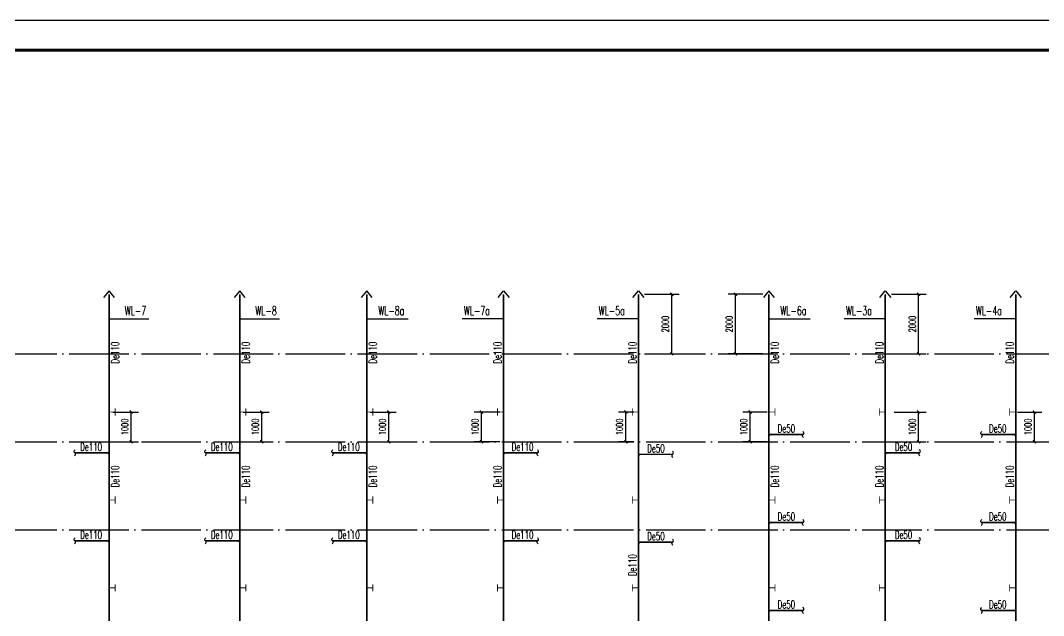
# Model space of a CAD drawing. Extents: x -287580 to -53108, y -522338 to -82629.
# Drawn here: x -126582 to -92242, y -342381 to -322416 of the extents above; entities that cross this region are included whole.
import ezdxf

# ---------------------------------------------------------------- set-up
doc = ezdxf.new("R2010")
doc.units = 0
doc.header["$LTSCALE"] = 1000
doc.header["$MEASUREMENT"] = 0
doc.linetypes.add('DASH', pattern=[0.35, 0.25, -0.1])
doc.linetypes.add('DOTE', pattern=[2.42, 2, -0.2, 0.02, -0.2])
for name, color, linetype in [('DIM_污水', 3, 'Continuous'), ('DOTE', 99, 'Continuous'), ('EQUIP_污水', 7, 'Continuous'), ('PIPE-污水', 2, 'Continuous'), ('PUB_TITLE', 146, 'Continuous'), ('TEXT_污水', 4, 'Continuous'), ('TWT_DIM', 3, 'Continuous')]:
    doc.layers.add(name, color=color, linetype=linetype)
doc.styles.add('_TCH_DIM_T3', font='SIMPLEX', dxfattribs={"width": 0.705882, "bigfont": 'GBCBIG'})
doc.styles.add('_TWT_PIPEDN', font='SIMPLEX', dxfattribs={"width": 0.8, "height": 2.5, "bigfont": 'HZTXT'})
doc.styles.add('_TWT_SERIAL', font='COMPLEX', dxfattribs={"width": 0.8, "height": 3, "bigfont": 'HZTXT'})
doc.dimstyles.new('_TWT_ARCH&&100', dxfattribs={"dimtxt": 229.5, "dimasz": 100, "dimexe": 250, "dimexo": 300, "dimgap": 100, "dimtad": 1, "dimdec": 0, "dimzin": 0, "dimdsep": 46, "dimtxsty": '_TCH_DIM_T3', "dimblk": 'ARCHTICK', "dimcen": 0.09, "dimclrd": 4, "dimclre": 4, "dimclrt": 4, "dimazin": 2, "dimtfac": 1, "dimtdec": 0, "dimtix": 1, "dimtmove": 2, "dimatfit": 3, "dimfxl": 0, "dimtolj": 1, "dimtzin": 0, "dimarcsym": 0})

# ---------------------------------------------------------------- blocks, each defined once
blk = doc.blocks.new('_ArchTick')
at = {"color": 0, "linetype": 'ByBlock', "const_width": 0.4}
blk.add_lwpolyline([(-0.5, -0.5), (0.5, 0.5)], dxfattribs=at)
blk = doc.blocks.new('*D653')
at = {"layer": 'Defpoints', "color": 0, "linetype": 'Continuous'}
for p in [(-93415, -335552), (-92546, -335552), (-93415, -336552)]:
    blk.add_point(p, dxfattribs=at)
at = {"layer": 'TWT_DIM', "color": 4, "linetype": 'Continuous', "lineweight": -2}
for p, q in [((-93115, -335552), (-92296, -335552)), ((-92546, -336552), (-92546, -335552)), ((-93115, -336552), (-92296, -336552))]:
    blk.add_line(p, q, dxfattribs=at)
at = {"layer": 'TWT_DIM', "color": 4, "linetype": 'Continuous', "lineweight": -2, "xscale": 100, "yscale": 100, "zscale": 100}
for p, rotation in [((-92546, -335552), 90), ((-92546, -336552), 270)]:
    blk.add_blockref('_ArchTick', p, dxfattribs=dict(at, rotation=rotation))
at = {"layer": 'TWT_DIM', "color": 4, "linetype": 'Continuous', "insert": (-92761, -336052), "char_height": 229.5, "attachment_point": 5, "rotation": 90, "style": '_TCH_DIM_T3'}
blk.add_mtext('\\A1;1000', dxfattribs=at)
blk = doc.blocks.new('*D654')
at = {"layer": 'Defpoints', "color": 0, "linetype": 'Continuous'}
for p in [(-97552, -335552), (-96434, -335552), (-97552, -336552)]:
    blk.add_point(p, dxfattribs=at)
at = {"layer": 'TWT_DIM', "color": 4, "linetype": 'Continuous', "lineweight": -2}
for p, q in [((-97252, -335552), (-96184, -335552)), ((-96434, -336552), (-96434, -335552)), ((-97252, -336552), (-96184, -336552))]:
    blk.add_line(p, q, dxfattribs=at)
at = {"layer": 'TWT_DIM', "color": 4, "linetype": 'Continuous', "lineweight": -2, "xscale": 100, "yscale": 100, "zscale": 100}
for p, rotation in [((-96434, -335552), 90), ((-96434, -336552), 270)]:
    blk.add_blockref('_ArchTick', p, dxfattribs=dict(at, rotation=rotation))
at = {"layer": 'TWT_DIM', "color": 4, "linetype": 'Continuous', "insert": (-96648, -336052), "char_height": 229.5, "attachment_point": 5, "rotation": 90, "style": '_TCH_DIM_T3'}
blk.add_mtext('\\A1;1000', dxfattribs=at)
blk = doc.blocks.new('*D655')
at = {"layer": 'Defpoints', "color": 0, "linetype": 'Continuous'}
for p in [(-97650, -331602), (-96434, -331602), (-97650, -333602)]:
    blk.add_point(p, dxfattribs=at)
at = {"layer": 'TWT_DIM', "color": 4, "linetype": 'Continuous', "lineweight": -2}
for p, q in [((-97350, -331602), (-96184, -331602)), ((-96434, -333602), (-96434, -331602)), ((-97350, -333602), (-96184, -333602))]:
    blk.add_line(p, q, dxfattribs=at)
at = {"layer": 'TWT_DIM', "color": 4, "linetype": 'Continuous', "lineweight": -2, "xscale": 100, "yscale": 100, "zscale": 100}
for p, rotation in [((-96434, -331602), 90), ((-96434, -333602), 270)]:
    blk.add_blockref('_ArchTick', p, dxfattribs=dict(at, rotation=rotation))
at = {"layer": 'TWT_DIM', "color": 4, "linetype": 'Continuous', "insert": (-96648, -332602), "char_height": 229.5, "attachment_point": 5, "rotation": 90, "style": '_TCH_DIM_T3'}
blk.add_mtext('\\A1;2000', dxfattribs=at)
blk = doc.blocks.new('*D658')
at = {"layer": 'Defpoints', "color": 0, "linetype": 'Continuous'}
for p in [(-102089, -335552), (-101220, -335552), (-101220, -336552)]:
    blk.add_point(p, dxfattribs=at)
at = {"layer": 'TWT_DIM', "color": 4, "linetype": 'Continuous', "lineweight": -2}
for p, q in [((-101520, -335552), (-102339, -335552)), ((-102089, -336552), (-102089, -335552)), ((-101520, -336552), (-102339, -336552))]:
    blk.add_line(p, q, dxfattribs=at)
at = {"layer": 'TWT_DIM', "color": 4, "linetype": 'Continuous', "lineweight": -2, "xscale": 100, "yscale": 100, "zscale": 100}
for p, rotation in [((-102089, -335552), 90), ((-102089, -336552), 270)]:
    blk.add_blockref('_ArchTick', p, dxfattribs=dict(at, rotation=rotation))
at = {"layer": 'TWT_DIM', "color": 4, "linetype": 'Continuous', "insert": (-102304, -336052), "char_height": 229.5, "attachment_point": 5, "rotation": 90, "style": '_TCH_DIM_T3'}
blk.add_mtext('\\A1;1000', dxfattribs=at)
blk = doc.blocks.new('*D659')
at = {"layer": 'Defpoints', "color": 0, "linetype": 'Continuous'}
for p in [(-102579, -331602), (-101363, -331602), (-101363, -333602)]:
    blk.add_point(p, dxfattribs=at)
at = {"layer": 'TWT_DIM', "color": 4, "linetype": 'Continuous', "lineweight": -2}
for p, q in [((-101663, -331602), (-102829, -331602)), ((-102579, -333602), (-102579, -331602)), ((-101663, -333602), (-102829, -333602))]:
    blk.add_line(p, q, dxfattribs=at)
at = {"layer": 'TWT_DIM', "color": 4, "linetype": 'Continuous', "lineweight": -2, "xscale": 100, "yscale": 100, "zscale": 100}
for p, rotation in [((-102579, -331602), 90), ((-102579, -333602), 270)]:
    blk.add_blockref('_ArchTick', p, dxfattribs=dict(at, rotation=rotation))
at = {"layer": 'TWT_DIM', "color": 4, "linetype": 'Continuous', "insert": (-102794, -332602), "char_height": 229.5, "attachment_point": 5, "rotation": 90, "style": '_TCH_DIM_T3'}
blk.add_mtext('\\A1;2000', dxfattribs=at)
blk = doc.blocks.new('*D661')
at = {"layer": 'Defpoints', "color": 0, "linetype": 'Continuous'}
for p in [(-106259, -335552), (-105692, -335552), (-105692, -336552)]:
    blk.add_point(p, dxfattribs=at)
at = {"layer": 'TWT_DIM', "color": 4, "linetype": 'Continuous', "lineweight": -2}
for p, q in [((-105992, -335552), (-106509, -335552)), ((-106259, -336552), (-106259, -335552)), ((-105992, -336552), (-106509, -336552))]:
    blk.add_line(p, q, dxfattribs=at)
at = {"layer": 'TWT_DIM', "color": 4, "linetype": 'Continuous', "lineweight": -2, "xscale": 100, "yscale": 100, "zscale": 100}
for p, rotation in [((-106259, -335552), 90), ((-106259, -336552), 270)]:
    blk.add_blockref('_ArchTick', p, dxfattribs=dict(at, rotation=rotation))
at = {"layer": 'TWT_DIM', "color": 4, "linetype": 'Continuous', "insert": (-106474, -336052), "char_height": 229.5, "attachment_point": 5, "rotation": 90, "style": '_TCH_DIM_T3'}
blk.add_mtext('\\A1;1000', dxfattribs=at)
blk = doc.blocks.new('*D662')
at = {"layer": 'Defpoints', "color": 0, "linetype": 'Continuous'}
for p in [(-105936, -331602), (-104720, -331602), (-105936, -333602)]:
    blk.add_point(p, dxfattribs=at)
at = {"layer": 'TWT_DIM', "color": 4, "linetype": 'Continuous', "lineweight": -2}
for p, q in [((-105636, -331602), (-104470, -331602)), ((-104720, -333602), (-104720, -331602)), ((-105636, -333602), (-104470, -333602))]:
    blk.add_line(p, q, dxfattribs=at)
at = {"layer": 'TWT_DIM', "color": 4, "linetype": 'Continuous', "lineweight": -2, "xscale": 100, "yscale": 100, "zscale": 100}
for p, rotation in [((-104720, -331602), 90), ((-104720, -333602), 270)]:
    blk.add_blockref('_ArchTick', p, dxfattribs=dict(at, rotation=rotation))
at = {"layer": 'TWT_DIM', "color": 4, "linetype": 'Continuous', "insert": (-104935, -332602), "char_height": 229.5, "attachment_point": 5, "rotation": 90, "style": '_TCH_DIM_T3'}
blk.add_mtext('\\A1;2000', dxfattribs=at)
blk = doc.blocks.new('*D663')
at = {"layer": 'Defpoints', "color": 0}
for p in [(-111108, -335552), (-110186, -335552), (-110186, -336552)]:
    blk.add_point(p, dxfattribs=at)
at = {"layer": 'TWT_DIM', "color": 4, "lineweight": -2}
for p, q in [((-110486, -335552), (-111358, -335552)), ((-111108, -336552), (-111108, -335552)), ((-110486, -336552), (-111358, -336552))]:
    blk.add_line(p, q, dxfattribs=at)
at = {"layer": 'TWT_DIM', "color": 4, "lineweight": -2, "xscale": 100, "yscale": 100, "zscale": 100}
for p, rotation in [((-111108, -335552), 90), ((-111108, -336552), 270)]:
    blk.add_blockref('_ArchTick', p, dxfattribs=dict(at, rotation=rotation))
at = {"layer": 'TWT_DIM', "color": 4, "insert": (-111322, -336052), "char_height": 229.5, "attachment_point": 5, "rotation": 90, "style": '_TCH_DIM_T3'}
blk.add_mtext('\\A1;1000', dxfattribs=at)
blk = doc.blocks.new('*D665')
at = {"layer": 'Defpoints', "color": 0}
for p in [(-115139, -335552), (-114217, -335552), (-115139, -336552)]:
    blk.add_point(p, dxfattribs=at)
at = {"layer": 'TWT_DIM', "color": 4, "lineweight": -2}
for p, q in [((-114839, -335552), (-113967, -335552)), ((-114217, -336552), (-114217, -335552)), ((-114839, -336552), (-113967, -336552))]:
    blk.add_line(p, q, dxfattribs=at)
at = {"layer": 'TWT_DIM', "color": 4, "lineweight": -2, "xscale": 100, "yscale": 100, "zscale": 100}
for p, rotation in [((-114217, -335552), 90), ((-114217, -336552), 270)]:
    blk.add_blockref('_ArchTick', p, dxfattribs=dict(at, rotation=rotation))
at = {"layer": 'TWT_DIM', "color": 4, "insert": (-114432, -336052), "char_height": 229.5, "attachment_point": 5, "rotation": 90, "style": '_TCH_DIM_T3'}
blk.add_mtext('\\A1;1000', dxfattribs=at)
blk = doc.blocks.new('*D667')
at = {"layer": 'Defpoints', "color": 0}
for p in [(-119403, -335552), (-118481, -335552), (-119403, -336552)]:
    blk.add_point(p, dxfattribs=at)
at = {"layer": 'TWT_DIM', "color": 4, "lineweight": -2}
for p, q in [((-119103, -335552), (-118231, -335552)), ((-118481, -336552), (-118481, -335552)), ((-119103, -336552), (-118231, -336552))]:
    blk.add_line(p, q, dxfattribs=at)
at = {"layer": 'TWT_DIM', "color": 4, "lineweight": -2, "xscale": 100, "yscale": 100, "zscale": 100}
for p, rotation in [((-118481, -335552), 90), ((-118481, -336552), 270)]:
    blk.add_blockref('_ArchTick', p, dxfattribs=dict(at, rotation=rotation))
at = {"layer": 'TWT_DIM', "color": 4, "insert": (-118696, -336052), "char_height": 229.5, "attachment_point": 5, "rotation": 90, "style": '_TCH_DIM_T3'}
blk.add_mtext('\\A1;1000', dxfattribs=at)
blk = doc.blocks.new('*D669')
at = {"layer": 'Defpoints', "color": 0}
for p in [(-123787, -335552), (-122865, -335552), (-123787, -336552)]:
    blk.add_point(p, dxfattribs=at)
at = {"layer": 'TWT_DIM', "color": 4, "lineweight": -2}
for p, q in [((-123487, -335552), (-122615, -335552)), ((-122865, -336552), (-122865, -335552)), ((-123487, -336552), (-122615, -336552))]:
    blk.add_line(p, q, dxfattribs=at)
at = {"layer": 'TWT_DIM', "color": 4, "lineweight": -2, "xscale": 100, "yscale": 100, "zscale": 100}
for p, rotation in [((-122865, -335552), 90), ((-122865, -336552), 270)]:
    blk.add_blockref('_ArchTick', p, dxfattribs=dict(at, rotation=rotation))
at = {"layer": 'TWT_DIM', "color": 4, "insert": (-123080, -336052), "char_height": 229.5, "attachment_point": 5, "rotation": 90, "style": '_TCH_DIM_T3'}
blk.add_mtext('\\A1;1000', dxfattribs=at)
blk = doc.blocks.new('$ATTACHMENT$00000195')
blk.add_lwpolyline([(-186, -111), (0, 111), (186, -111)])
blk = doc.blocks.new('$ATTACHMENT$00000073')
at = {"const_width": 20}
for points in [[(0, 0), (150, 0)], [(150, 90), (150, -90)]]:
    blk.add_lwpolyline(points, dxfattribs=at)
blk = doc.blocks.new('$TwtSys$00000132')
at = {"elevation": 0}
blk.add_lwpolyline([(7, -101, -0.575183), (0, 0, 0.604745), (-11, 101, 16.924828)], format="xyb", dxfattribs=at)

msp = doc.modelspace()

# ---------------------------------------------------------------- hatches: boundary and pattern name
at = {"layer": 'PIPE-污水', "linetype": 'Continuous'}
for points in [[(-101421.1, -336308.4), (-101440.5, -336288.9), (-101432.5, -336280.9)], [(-93214.2, -336308.4), (-93194.8, -336288.9), (-93202.9, -336280.9)], [(-123646.1, -336923.2), (-123626.7, -336903.8), (-123634.8, -336895.7)], [(-119261.6, -336923.2), (-119242.2, -336903.8), (-119250.3, -336895.7)], [(-114997.6, -336923.2), (-114978.2, -336903.8), (-114986.3, -336895.7)], [(-110326.9, -336923.2), (-110346.3, -336903.8), (-110338.2, -336895.7)], [(-105799, -336971.9), (-105818.4, -336952.4), (-105810.4, -336944.4)], [(-97512.7, -336923.2), (-97532.1, -336903.8), (-97524.1, -336895.7)], [(-101421.1, -339258.4), (-101440.5, -339238.9), (-101432.5, -339230.9)], [(-93214.2, -339258.4), (-93194.8, -339238.9), (-93202.9, -339230.9)], [(-123646.1, -339873.2), (-123626.7, -339853.8), (-123634.8, -339845.7)], [(-119261.6, -339873.2), (-119242.2, -339853.8), (-119250.3, -339845.7)], [(-114997.6, -339873.2), (-114978.2, -339853.8), (-114986.3, -339845.7)], [(-110326.9, -339873.2), (-110346.3, -339853.8), (-110338.2, -339845.7)], [(-105799, -339921.9), (-105818.4, -339902.4), (-105810.4, -339894.4)], [(-97512.7, -339873.2), (-97532.1, -339853.8), (-97524.1, -339845.7)], [(-101421.1, -342208.4), (-101440.5, -342188.9), (-101432.5, -342180.9)], [(-93214.2, -342208.4), (-93194.8, -342188.9), (-93202.9, -342180.9)]]:
    msp.add_hatch(color=256, dxfattribs=at).paths.add_polyline_path(points)
at = {"layer": 'PIPE-污水', "linetype": 'DASH'}
for points in [[(-101421.1, -336308.4), (-101421.1, -336280.9), (-101432.5, -336280.9)], [(-93214.2, -336308.4), (-93214.2, -336280.9), (-93202.9, -336280.9)], [(-123646.1, -336923.2), (-123646.1, -336895.7), (-123634.8, -336895.7)], [(-119261.6, -336923.2), (-119261.6, -336895.7), (-119250.3, -336895.7)], [(-114997.6, -336923.2), (-114997.6, -336895.7), (-114986.3, -336895.7)], [(-110326.9, -336923.2), (-110326.9, -336895.7), (-110338.2, -336895.7)], [(-105799, -336971.9), (-105799, -336944.4), (-105810.4, -336944.4)], [(-97512.7, -336923.2), (-97512.7, -336895.7), (-97524.1, -336895.7)], [(-101421.1, -339258.4), (-101421.1, -339230.9), (-101432.5, -339230.9)], [(-93214.2, -339258.4), (-93214.2, -339230.9), (-93202.9, -339230.9)], [(-123646.1, -339873.2), (-123646.1, -339845.7), (-123634.8, -339845.7)], [(-119261.6, -339873.2), (-119261.6, -339845.7), (-119250.3, -339845.7)], [(-114997.6, -339873.2), (-114997.6, -339845.7), (-114986.3, -339845.7)], [(-110326.9, -339873.2), (-110326.9, -339845.7), (-110338.2, -339845.7)], [(-105799, -339921.9), (-105799, -339894.4), (-105810.4, -339894.4)], [(-97512.7, -339873.2), (-97512.7, -339845.7), (-97524.1, -339845.7)], [(-101421.1, -342208.4), (-101421.1, -342180.9), (-101432.5, -342180.9)], [(-93214.2, -342208.4), (-93214.2, -342180.9), (-93202.9, -342180.9)]]:
    msp.add_hatch(color=256, dxfattribs=at).paths.add_polyline_path(points)

# ---------------------------------------------------------------- linework, layer by layer
at = {"layer": 'DIM_污水', "linetype": 'Continuous'}
for p, q in [((-123606.4, -332423.3), (-123301, -332423.3)), ((-123301, -332423.3), (-122268.7, -332423.3)), ((-119221.9, -332423.3), (-118916.5, -332423.3)), ((-118916.5, -332423.3), (-117884.2, -332423.3)), ((-114957.9, -332423.3), (-114652.5, -332423.3)), ((-114652.5, -332423.3), (-113568, -332423.3)), ((-110672, -332423.3), (-111756.5, -332423.3)), ((-110366.6, -332423.3), (-110672, -332423.3)), ((-106144.1, -332423.3), (-107228.6, -332423.3)), ((-105838.7, -332423.3), (-106144.1, -332423.3)), ((-101460.8, -332423.3), (-101155.4, -332423.3)), ((-101155.4, -332423.3), (-100070.9, -332423.3)), ((-97857.8, -332423.3), (-98933.6, -332423.3)), ((-97552.4, -332423.3), (-97857.8, -332423.3)), ((-93479.9, -332423.3), (-94573.2, -332423.3)), ((-93174.5, -332423.3), (-93479.9, -332423.3))]:
    msp.add_line(p, q, dxfattribs=at)
at = {"layer": 'DOTE', "linetype": 'DOTE'}
for p, q in [((-151564.8, -333602.2), (-81566, -333602.2)), ((-151564.8, -336552.2), (-81566, -336552.2)), ((-151564.8, -339502.2), (-81566, -339502.2))]:
    msp.add_line(p, q, dxfattribs=at)
at = {"layer": 'PIPE-污水', "linetype": 'DASH', "const_width": 55}
for points in [[(-123606.4, -331602.2), (-123606.4, -335552.2)], [(-119221.9, -331602.2), (-119221.9, -335552.2)], [(-114957.9, -331602.2), (-114957.9, -335552.2)], [(-110366.6, -331602.2), (-110366.6, -335552.2)], [(-105838.7, -331602.2), (-105838.7, -335552.2)], [(-101460.8, -331602.2), (-101460.8, -335552.2)], [(-97552.4, -331602.2), (-97552.4, -335552.2)], [(-93174.5, -331602.2), (-93174.5, -335552.2)], [(-123606.4, -335552.2), (-123606.4, -336963)], [(-119221.9, -335552.2), (-119221.9, -336963)], [(-114957.9, -335552.2), (-114957.9, -336963)], [(-110366.6, -335552.2), (-110366.6, -336963)], [(-105838.7, -335552.2), (-105838.7, -337011.6)], [(-101460.8, -335552.2), (-101460.8, -336348.1)], [(-97552.4, -335552.2), (-97552.4, -336963)], [(-93174.5, -335552.2), (-93174.5, -336348.1)], [(-101460.8, -336348.1), (-101460.8, -336963)], [(-101421.1, -336308.4), (-100310.2, -336308.4)], [(-93214.2, -336308.4), (-94325.1, -336308.4)], [(-93174.5, -336348.1), (-93174.5, -336963)], [(-123646.1, -336923.2), (-124757, -336923.2)], [(-123606.4, -336963), (-123606.4, -338502.2)], [(-119261.6, -336923.2), (-120372.5, -336923.2)], [(-119221.9, -336963), (-119221.9, -338502.2)], [(-114997.6, -336923.2), (-116108.5, -336923.2)], [(-114957.9, -336963), (-114957.9, -338502.2)], [(-110366.6, -336963), (-110366.6, -338502.2)], [(-110326.9, -336923.2), (-109216, -336923.2)], [(-105838.7, -337011.6), (-105838.7, -338502.2)], [(-105799, -336971.9), (-104688.1, -336971.9)], [(-101460.8, -336963), (-101460.8, -338502.2)], [(-97552.4, -336963), (-97552.4, -338502.2)], [(-97512.7, -336923.2), (-96401.8, -336923.2)], [(-93174.5, -336963), (-93174.5, -338502.2)], [(-123606.4, -338502.2), (-123606.4, -339913)], [(-119221.9, -338502.2), (-119221.9, -339913)], [(-114957.9, -338502.2), (-114957.9, -339913)], [(-110366.6, -338502.2), (-110366.6, -339913)], [(-105838.7, -338502.2), (-105838.7, -339961.6)], [(-101460.8, -338502.2), (-101460.8, -339298.1)], [(-97552.4, -338502.2), (-97552.4, -339913)], [(-93174.5, -338502.2), (-93174.5, -339298.1)], [(-101460.8, -339298.1), (-101460.8, -341452.2)], [(-101421.1, -339258.4), (-100310.2, -339258.4)], [(-93214.2, -339258.4), (-94325.1, -339258.4)], [(-93174.5, -339298.1), (-93174.5, -341452.2)], [(-123646.1, -339873.2), (-124757, -339873.2)], [(-123606.4, -339913), (-123606.4, -341452.2)], [(-119261.6, -339873.2), (-120372.5, -339873.2)], [(-119221.9, -339913), (-119221.9, -341452.2)], [(-114997.6, -339873.2), (-116108.5, -339873.2)], [(-114957.9, -339913), (-114957.9, -341452.2)], [(-110366.6, -339913), (-110366.6, -341452.2)], [(-110326.9, -339873.2), (-109216, -339873.2)], [(-105838.7, -339961.6), (-105838.7, -341452.2)], [(-105799, -339921.9), (-104688.1, -339921.9)], [(-97552.4, -339913), (-97552.4, -341452.2)], [(-97512.7, -339873.2), (-96401.8, -339873.2)], [(-123606.4, -341452.2), (-123606.4, -342863)], [(-119221.9, -341452.2), (-119221.9, -342863)], [(-114957.9, -341452.2), (-114957.9, -342863)], [(-110366.6, -341452.2), (-110366.6, -342863)], [(-105838.7, -341452.2), (-105838.7, -342911.6)], [(-101460.8, -341452.2), (-101460.8, -342248.1)], [(-97552.4, -341452.2), (-97552.4, -342863)], [(-93174.5, -341452.2), (-93174.5, -342248.1)], [(-101460.8, -342248.1), (-101460.8, -342863)], [(-101421.1, -342208.4), (-100310.2, -342208.4)], [(-93214.2, -342208.4), (-94325.1, -342208.4)], [(-93174.5, -342248.1), (-93174.5, -342863)]]:
    msp.add_lwpolyline(points, dxfattribs=at)
at = {"layer": 'PIPE-污水', "linetype": 'Continuous', "const_width": 55}
for points in [[(-101460.8, -336348.1), (-101421.1, -336308.4)], [(-93174.5, -336348.1), (-93214.2, -336308.4)], [(-123606.4, -336963), (-123646.1, -336923.2)], [(-119221.9, -336963), (-119261.6, -336923.2)], [(-114957.9, -336963), (-114997.6, -336923.2)], [(-110366.6, -336963), (-110326.9, -336923.2)], [(-105838.7, -337011.6), (-105799, -336971.9)], [(-97552.4, -336963), (-97512.7, -336923.2)], [(-101460.8, -339298.1), (-101421.1, -339258.4)], [(-93174.5, -339298.1), (-93214.2, -339258.4)], [(-123606.4, -339913), (-123646.1, -339873.2)], [(-119221.9, -339913), (-119261.6, -339873.2)], [(-114957.9, -339913), (-114997.6, -339873.2)], [(-110366.6, -339913), (-110326.9, -339873.2)], [(-105838.7, -339961.6), (-105799, -339921.9)], [(-97552.4, -339913), (-97512.7, -339873.2)], [(-101460.8, -342248.1), (-101421.1, -342208.4)], [(-93174.5, -342248.1), (-93214.2, -342208.4)]]:
    msp.add_lwpolyline(points, dxfattribs=at)
at = {"layer": 'PUB_TITLE'}
msp.add_lwpolyline([(-157666, -381815.5), (-73566, -381815.5), (-73566, -322415.5), (-157666, -322415.5)], close=True, dxfattribs=at)
at = {"layer": 'PUB_TITLE', "const_width": 100}
msp.add_lwpolyline([(-155166, -380815.5), (-74566, -380815.5), (-74566, -323415.5), (-155166, -323415.5)], close=True, dxfattribs=at)

# ---------------------------------------------------------------- block references
at = {"layer": 'EQUIP_污水', "linetype": 'Continuous', "yscale": -1, "rotation": 180}
for name, p in [('$ATTACHMENT$00000195', (-123606.4, -331602.2)), ('$ATTACHMENT$00000195', (-119221.9, -331602.2)), ('$ATTACHMENT$00000195', (-114957.9, -331602.2)), ('$ATTACHMENT$00000195', (-101460.8, -331602.2)), ('$TwtSys$00000132', (-94325.1, -336308.4)), ('$TwtSys$00000132', (-124757, -336923.2)), ('$TwtSys$00000132', (-120372.5, -336923.2)), ('$TwtSys$00000132', (-116108.5, -336923.2)), ('$TwtSys$00000132', (-94325.1, -339258.4)), ('$TwtSys$00000132', (-124757, -339873.2)), ('$TwtSys$00000132', (-120372.5, -339873.2)), ('$TwtSys$00000132', (-116108.5, -339873.2)), ('$TwtSys$00000132', (-94325.1, -342208.4))]:
    msp.add_blockref(name, p, dxfattribs=at)
at = {"layer": 'EQUIP_污水', "linetype": 'Continuous'}
for name, p in [('$ATTACHMENT$00000195', (-110366.6, -331602.2)), ('$ATTACHMENT$00000195', (-105838.7, -331602.2)), ('$ATTACHMENT$00000195', (-97552.4, -331602.2)), ('$ATTACHMENT$00000195', (-93174.5, -331602.2)), ('$TwtSys$00000132', (-100310.2, -336308.4)), ('$TwtSys$00000132', (-109216, -336923.2)), ('$TwtSys$00000132', (-104688.1, -336971.9)), ('$TwtSys$00000132', (-96401.8, -336923.2)), ('$TwtSys$00000132', (-100310.2, -339258.4)), ('$TwtSys$00000132', (-109216, -339873.2)), ('$TwtSys$00000132', (-104688.1, -339921.9)), ('$TwtSys$00000132', (-96401.8, -339873.2)), ('$TwtSys$00000132', (-100310.2, -342208.4))]:
    msp.add_blockref(name, p, dxfattribs=at)
at = {"layer": 'EQUIP_污水', "linetype": 'Continuous', "xscale": 1.35, "yscale": 1.35, "zscale": 1.35}
for p in [(-123606.4, -335552.2), (-119221.9, -335552.2), (-114957.9, -335552.2), (-101460.8, -335552.2), (-123606.4, -338502.2), (-119221.9, -338502.2), (-114957.9, -338502.2), (-101460.8, -338502.2), (-123606.4, -341452.2), (-119221.9, -341452.2), (-114957.9, -341452.2), (-101460.8, -341452.2)]:
    msp.add_blockref('$ATTACHMENT$00000073', p, dxfattribs=at)
at = {"layer": 'EQUIP_污水', "linetype": 'Continuous', "xscale": 1.35, "yscale": -1.35, "zscale": 1.35, "rotation": 180}
for p in [(-110366.6, -335552.2), (-105838.7, -335552.2), (-97552.4, -335552.2), (-93174.5, -335552.2), (-110366.6, -338502.2), (-105838.7, -338502.2), (-97552.4, -338502.2), (-93174.5, -338502.2), (-110366.6, -341452.2), (-105838.7, -341452.2), (-97552.4, -341452.2), (-93174.5, -341452.2)]:
    msp.add_blockref('$ATTACHMENT$00000073', p, dxfattribs=at)

# ---------------------------------------------------------------- texts
at = {"layer": 'DIM_污水', "color": 7, "linetype": 'Continuous', "style": '_TWT_SERIAL', "width": 0.64}
for s, p in [('WL-7', (-123078.5, -332303.3)), ('WL-8', (-118694, -332303.3)), ('WL-8a', (-114569.7, -332303.3)), ('WL-7a', (-111696.5, -332303.3)), ('WL-5a', (-107168.6, -332303.3)), ('WL-6a', (-101072.6, -332303.3)), ('WL-3a', (-98873.6, -332303.3)), ('WL-4a', (-94513.2, -332303.3))]:
    msp.add_text(s, height=300, dxfattribs=at).set_placement(p)
at = {"layer": 'TEXT_污水', "linetype": 'DASH', "style": '_TWT_PIPEDN', "width": 0.64}
for p in [(-123271.4, -333926.9), (-118886.9, -333926.9), (-114622.9, -333926.9), (-110431.6, -333926.9), (-105903.7, -333926.9), (-101125.8, -333926.9), (-97617.4, -333926.9), (-93239.5, -333926.9), (-123271.4, -338082.3), (-118886.9, -338082.3), (-114622.9, -338082.3), (-110431.6, -338082.3), (-101125.8, -338082.3), (-97617.4, -338082.3), (-93239.5, -338082.3), (-105903.7, -341056.6)]:
    msp.add_text('De110', height=270, rotation=90, dxfattribs=at).set_placement(p)
for s, p in [('De50', (-101166, -336243.4)), ('De50', (-94070, -336243.4)), ('De110', (-124576.1, -336858.2)), ('De110', (-120191.6, -336858.2)), ('De110', (-115927.6, -336858.2)), ('De110', (-110096.3, -336858.2)), ('De50', (-105543.9, -336906.9)), ('De50', (-97232.8, -336858.2)), ('De50', (-101166, -339193.4)), ('De50', (-94070, -339193.4)), ('De110', (-124576.1, -339808.2)), ('De110', (-120191.6, -339808.2)), ('De110', (-115927.6, -339808.2)), ('De110', (-110096.3, -339808.2)), ('De50', (-105543.9, -339856.9)), ('De50', (-97232.8, -339808.2)), ('De50', (-101166, -342143.4)), ('De50', (-94070, -342143.4))]:
    msp.add_text(s, height=270, dxfattribs=at).set_placement(p)

# ---------------------------------------------------------------- dimensions: what is measured, and where the dimension line sits
at = {"layer": 'TWT_DIM', "linetype": 'Continuous'}
for p1, p2, distance, picture, middle in [((-105936.2, -333602.2), (-105936.2, -331602.2), -1216.2, '*D662', (-104934.8, -332602.2)), ((-101363.3, -333602.2), (-101363.3, -331602.2), 1216.2, '*D659', (-102794.2, -332602.2)), ((-97649.9, -333602.2), (-97649.9, -331602.2), -1216.2, '*D655', (-96648.5, -332602.2)), ((-105691.5, -336552.2), (-105691.5, -335552.2), 567.5, '*D661', (-106473.8, -336052.2)), ((-101219.9, -336552.2), (-101219.9, -335552.2), 869.5, '*D658', (-102304.1, -336052.2)), ((-97552.4, -336552.2), (-97552.4, -335552.2), -1118.7, '*D654', (-96648.5, -336052.2)), ((-93415.4, -336552.2), (-93415.4, -335552.2), -869.5, '*D653', (-92760.7, -336052.2))]:
    dim = msp.add_aligned_dim(p1=p1, p2=p2, distance=distance, dimstyle='_TWT_ARCH&&100', dxfattribs=at)
    dim.commit()
    dim.dimension.update_dxf_attribs({"geometry": picture, "text_midpoint": middle})
at = {"layer": 'TWT_DIM'}
for p1, p2, distance, picture, middle in [((-123787.4, -336552.2), (-123787.4, -335552.2), -921.9, '*D669', (-123080.2, -336052.2)), ((-119402.9, -336552.2), (-119402.9, -335552.2), -921.9, '*D667', (-118695.7, -336052.2)), ((-115138.9, -336552.2), (-115138.9, -335552.2), -921.9, '*D665', (-114431.7, -336052.2)), ((-110185.6, -336552.2), (-110185.6, -335552.2), 921.9, '*D663', (-111322.2, -336052.2))]:
    dim = msp.add_aligned_dim(p1=p1, p2=p2, distance=distance, dimstyle='_TWT_ARCH&&100', dxfattribs=at)
    dim.commit()
    dim.dimension.update_dxf_attribs({"geometry": picture, "text_midpoint": middle})

doc.saveas('drawing.dxf')
